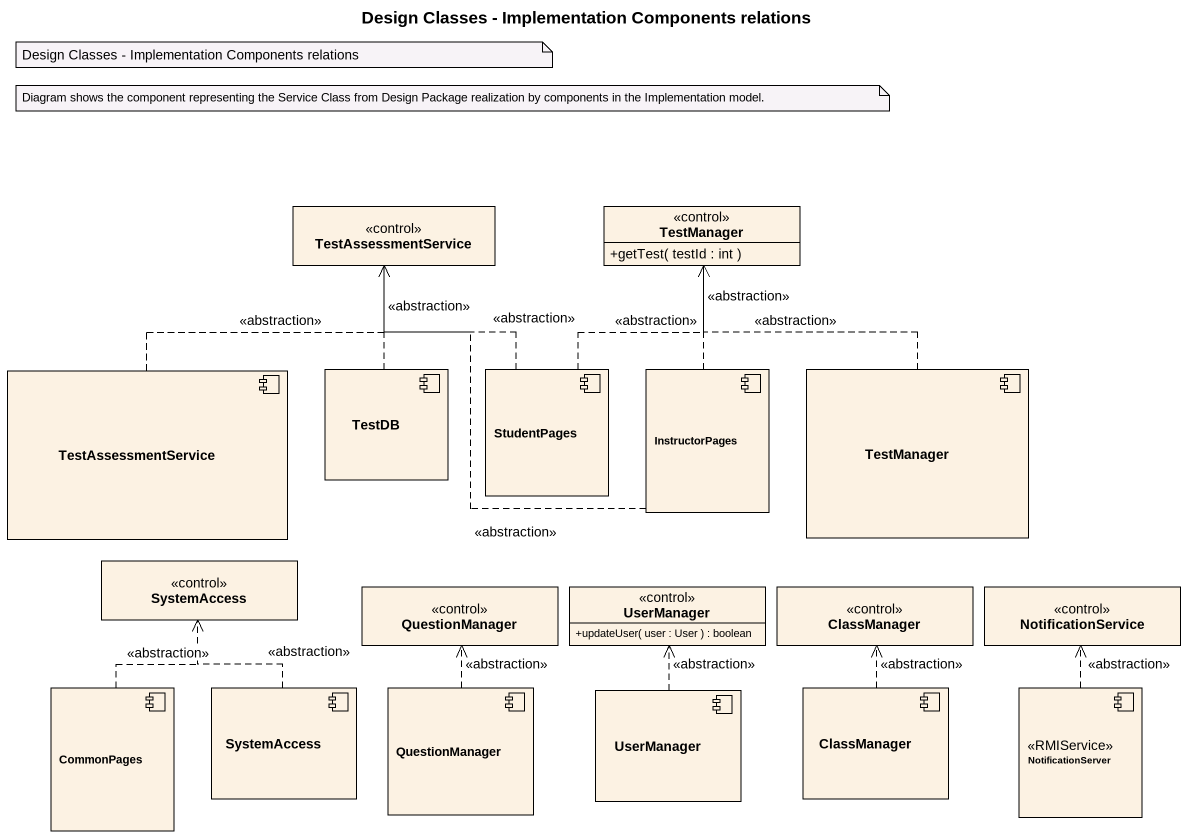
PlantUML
@startuml
title Design Classes - Implementation Components relations
allowmixing
hide circle
hide empty members
skinparam classAttributeIconSize 0
class TestAssessmentService <<control>>
class TestManager <<control>> {
  +getTest( testId : int )
}
component "TestAssessmentService" as TestAssessmentService_2
component TestDB
component StudentPages
component InstructorPages
component "TestManager" as TestManager_2
class SystemAccess <<control>>
class QuestionManager <<control>>
class UserManager <<control>> {
  +updateUser( user : User ) : boolean
}
class ClassManager <<control>>
class NotificationService <<control>>
component CommonPages
component "SystemAccess" as SystemAccess_2
component "QuestionManager" as QuestionManager_2
component "UserManager" as UserManager_2
component "ClassManager" as ClassManager_2
component NotificationServer <<RMIService>>
TestAssessmentService_2 .up.> TestAssessmentService : <<abstraction>>
TestDB .up.> TestAssessmentService : <<abstraction>>
StudentPages .up.> TestAssessmentService : <<abstraction>>
StudentPages .up.> TestManager : <<abstraction>>
InstructorPages .up.> TestAssessmentService : <<abstraction>>
InstructorPages .up.> TestManager : <<abstraction>>
TestManager_2 .up.> TestManager : <<abstraction>>
CommonPages .up.> SystemAccess : <<abstraction>>
SystemAccess_2 .up.> SystemAccess : <<abstraction>>
QuestionManager_2 .up.> QuestionManager : <<abstraction>>
UserManager_2 .up.> UserManager : <<abstraction>>
ClassManager_2 .up.> ClassManager : <<abstraction>>
NotificationServer .up.> NotificationService : <<abstraction>>
note as N1
  Design Classes - Implementation Components relations
end note
note as N2
  Diagram shows the component representing the Service Class from Design Package realization by components in the Implementation model.
end note
@enduml
